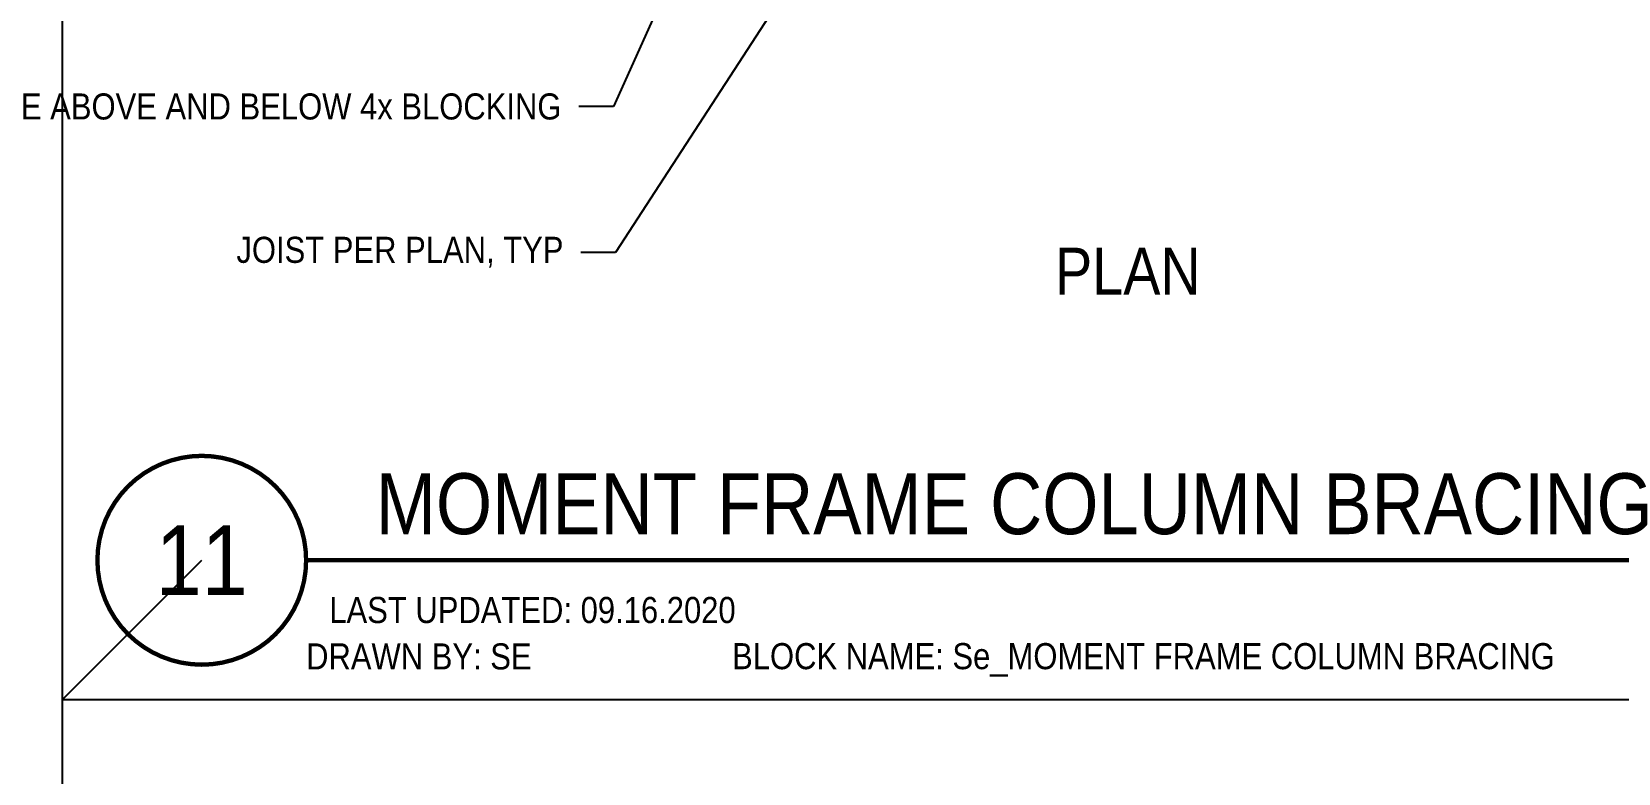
# Model space of a CAD drawing. Header units: inches. Extents: x -16404 to 14624, y -1591 to 16152.
# Drawn here: x 1302.6 to 1371, y 13288.8 to 13320.8 of the extents above; entities that cross this region are included whole.
import ezdxf
from ezdxf import colors
from ezdxf.entities.mleader import LeaderData, LeaderLine
from ezdxf.enums import TextEntityAlignment as Align
from ezdxf.math import Vec2, Vec3

# ---------------------------------------------------------------- set-up
doc = ezdxf.new("R2010")
doc.units = ezdxf.units.IN
doc.header["$LTSCALE"] = 24
doc.header["$MEASUREMENT"] = 0
doc.layers.get('0').update_dxf_attribs({"linetype": 'CONTINUOUS'})
doc.layers.add('DESIGNER COMMENTS', color=221, linetype='CONTINUOUS', plot=False)
doc.layers.add('S-ANNO-GRID-NONPLOT', color=251, linetype='CONTINUOUS', plot=False)
doc.layers.add('S-ANNO-NOTE', color=4, linetype='CONTINUOUS')
doc.layers.add('S-TYP DETAIL BLOCKS', color=1, linetype='CONTINUOUS')
doc.styles.add('Arial', font='arial.ttf', dxfattribs={"width": 0.85})

# ---------------------------------------------------------------- blocks, each defined once
blk = doc.blocks.new('*U313')
at = {"const_width": 0.1875}
for points in [[(-4.5, 1.695570592395378e-15, -1), (4.5, 1.479114197289397e-31, 3.732050807568883)], [(-4.5, 5.087936460698574e-16, 1), (4.5, 0, -3.732050807568883)]]:
    blk.add_lwpolyline(points, format="xyb", dxfattribs=at)
blk.add_lwpolyline([(4.5, 0), (81.20909887472999, 0)], dxfattribs=at)
blk.add_circle((0, 0), 4.5)
at = {"style": 'Arial', "width": 0.85}
for tag, p in [('DWG_TITLE_1', (7.5, 6.1875)), ('DWG_TITLE_2', (7.5, 2.4375))]:
    blk.add_attdef(tag, text='', height=2.625, dxfattribs=at).set_placement(p, align=Align.MIDDLE_LEFT)
blk.add_attdef('#', text='', height=3, dxfattribs=at).set_placement((0, 0), align=Align.MIDDLE_CENTER)
blk.add_attdef('SCALE', text='', height=1.125, dxfattribs=at).set_placement((80.08409887472999, -1.125), align=Align.TOP_RIGHT)
blk = doc.blocks.new('Se_24x36_DETAILS_GRID')
for p, q in [((-3.5066282411666e-15, 7.66666666666671), (-3.5066282411666e-15, 15.33333333333338)), ((5.68e-14, 7.666666666666777), (0.5000000000221121, 8.166666666688936)), ((3.552713678800501e-15, 7.666666666666725), (7.767424906270949, 7.666666666666721)), ((-3.5066282411666e-15, 3.730349362740526e-14), (-3.5066282411666e-15, 7.66666666666671))]:
    blk.add_line(p, q)
blk = doc.blocks.new('Se_MOMENT FRAME COLUMN BRACING')
at = {"layer": 'DESIGNER COMMENTS', "char_height": 1.125, "style": 'Arial'}
for s, insert, width, attachment_point in [('\\A1;LAST UPDATED: 09.16.2020', (5.499838770652332, -1.581014513007176), 17.47096606412005, 1), ('\\A1;DRAWN BY: SE', (4.499838770652332, -3.581014513007176), 9.663113062755798, 1), ('\\A1;BLOCK NAME: Se_MOMENT FRAME COLUMN BRACING', (40.60454943736772, -4.294642857426879), 35.4075025579809, 5)]:
    blk.add_mtext(s, dxfattribs=dict(at, insert=insert, width=width, attachment_point=attachment_point))
at = {"layer": 'S-ANNO-NOTE', "color": 6, "insert": (39.93360742550431, 11.44710004240187), "char_height": 2.025, "width": 31.08006526517906, "attachment_point": 8, "style": 'Arial'}
blk.add_mtext('PLAN', dxfattribs=at)
at = {"layer": 'S-ANNO-NOTE'}
ml = blk.add_multileader_mtext('Standard', dxfattribs=at)
ml.set_content('{\\C4;"MSTC40" STRAP TIE ABOVE AND BELOW 4x BLOCKING}', color=256, style='Arial')
ml.set_leader_properties(color=2)
ml.build(insert=Vec2(0, 0))
ml.multileader.update_dxf_attribs({"dogleg_length": 0.36, "arrow_head_size": 1.5, "scale": 12})
ctx = ml.context
ctx.base_point, ctx.scale, ctx.char_height, ctx.arrow_head_size, ctx.landing_gap_size, ctx.plane_origin = Vec3(-3.575111384504726, 19.55102296907353), 12, 1.125, 1.5, 0.75, Vec3(-4.791519326488924, 321.5366589094156)
ctx.text_align_type = 2
notes = []
notes.append((ctx, [(1, (1, 1, 0), (17.75931903841479, 19.55102296907353), (-1, 0), 1.500000000000008, [(0, [(30.6759888358356, 48.3664472210512)], 0, [])])]))
ctx.mtext.insert, ctx.mtext.width, ctx.mtext.alignment, ctx.mtext.flow_direction = Vec3(15.50931903841479, 20.12311539744951), 20.36571428571429, 3, 5
ml = blk.add_multileader_mtext('Standard', dxfattribs=at)
ml.set_content('{\\C4;JOIST PER PLAN, TYP}', color=256, style='Arial')
ml.set_leader_properties(color=2)
ml.build(insert=Vec2(0, 0))
ml.multileader.update_dxf_attribs({"dogleg_length": 0.36, "arrow_head_size": 1.5, "scale": 12})
ctx = ml.context
ctx.base_point, ctx.scale, ctx.char_height, ctx.arrow_head_size, ctx.landing_gap_size, ctx.plane_origin = Vec3(0.8361997634195273, 13.26923274978981), 12, 1.125, 1.5, 0.75, Vec3(0.1728236112285231, 313.9856061149403)
ctx.text_align_type = 2
notes.append((ctx, [(1, (1, 1, 0), (17.8466320621917, 13.26923274978981), (-1, 0), 1.500000000000008, [(0, [(35.04685751637589, 39.76592710539262)], 0, [])])]))
ctx.mtext.insert, ctx.mtext.width, ctx.mtext.alignment, ctx.mtext.flow_direction = Vec3(15.59663206219169, 13.94300491895761), 17.53080220065567, 3, 5
for ctx, leaders in notes:
    for number, flags, end, landing, length, lines in leaders:
        leader = LeaderData()
        leader.index, (leader.has_last_leader_line, leader.has_dogleg_vector, leader.attachment_direction) = number, flags
        leader.last_leader_point, leader.dogleg_vector, leader.dogleg_length = Vec3(end), Vec3(landing), length
        for number, points, colour, breaks in lines:
            line = LeaderLine()
            line.index, line.vertices, line.color, line.breaks = number, Vec3.list(points), colors.encode_raw_color(colour), breaks
            leader.lines.append(line)
        ctx.leaders.append(leader)

msp = doc.modelspace()

# ---------------------------------------------------------------- block references
at = {"layer": 'S-ANNO-GRID-NONPLOT', "xscale": 12, "yscale": 12, "zscale": 12}
msp.add_blockref('Se_24x36_DETAILS_GRID', (1303.906095126089, 13200), dxfattribs=at)
at = {"layer": 'S-ANNO-NOTE'}
ref = msp.add_blockref('*U313', (1309.906095126348, 13298.00000000028), dxfattribs=at)
ref.add_attrib('#', '11', dxfattribs={"layer": '0', "height": 3, "style": 'Arial', "width": 0.85}).set_placement((1309.906095126347, 13298.00000000029), align=Align.MIDDLE_CENTER)
ref.add_attrib('DWG_TITLE_2', 'MOMENT FRAME COLUMN BRACING', dxfattribs={"layer": '0', "height": 2.625, "style": 'Arial', "width": 0.8500000000000001}).set_placement((1317.406095126347, 13300.43750000029), align=Align.MIDDLE_LEFT)
at = {"layer": 'S-TYP DETAIL BLOCKS'}
msp.add_blockref('Se_MOMENT FRAME COLUMN BRACING', (1309.906095126348, 13298.00000000028), dxfattribs=at)

doc.saveas('drawing.dxf')
